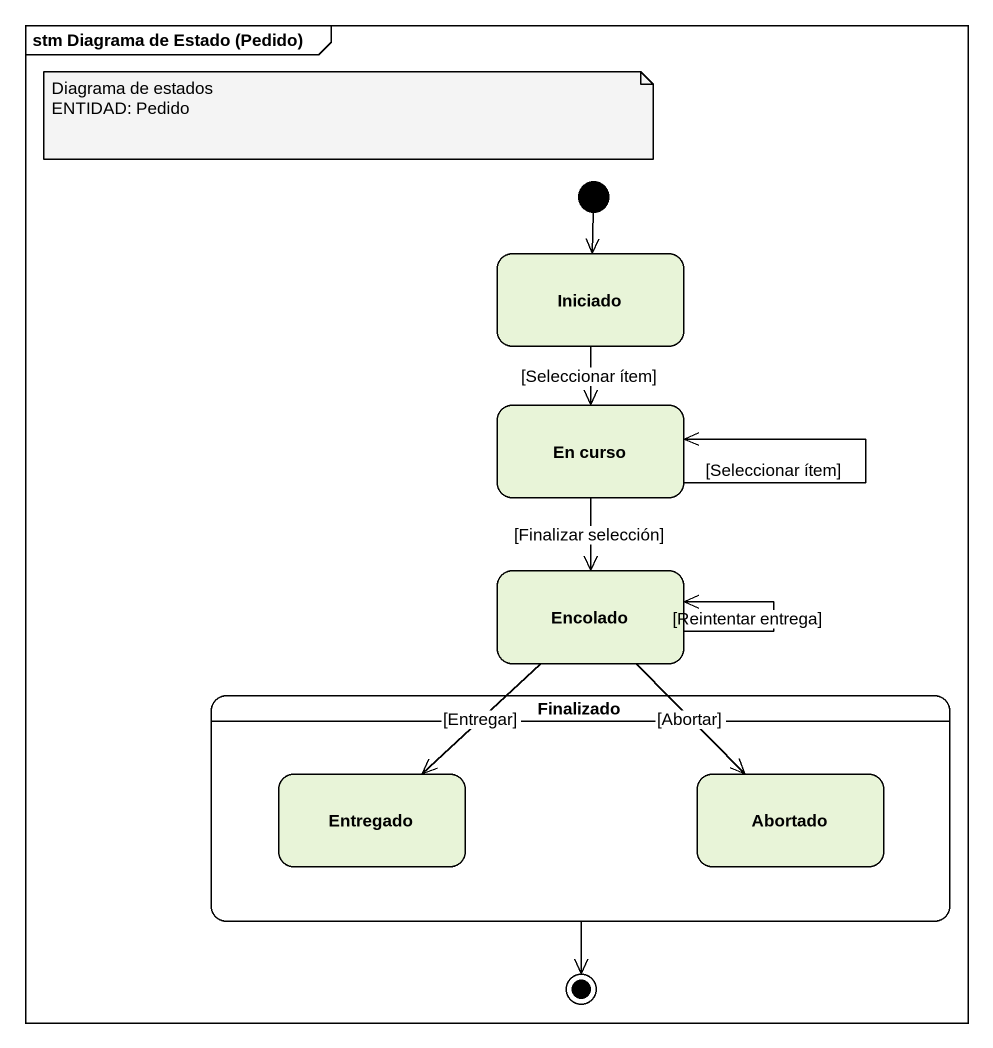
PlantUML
@startuml
mainframe stm Diagrama de Estado (Pedido)
hide empty description
state Iniciado
state "En curso" as En_curso
state Encolado
state Finalizado {
  state Entregado
  state Abortado
}
[*] --> Iniciado
Iniciado --> En_curso : [Seleccionar ítem]
En_curso --> En_curso : [Seleccionar ítem]
En_curso --> Encolado : [Finalizar selección]
Encolado --> Encolado : [Reintentar entrega]
Encolado --> Entregado : [Entregar]
Encolado --> Abortado : [Abortar]
Finalizado --> [*]
note as N1
  Diagrama de estados
  ENTIDAD: Pedido
end note
@enduml
